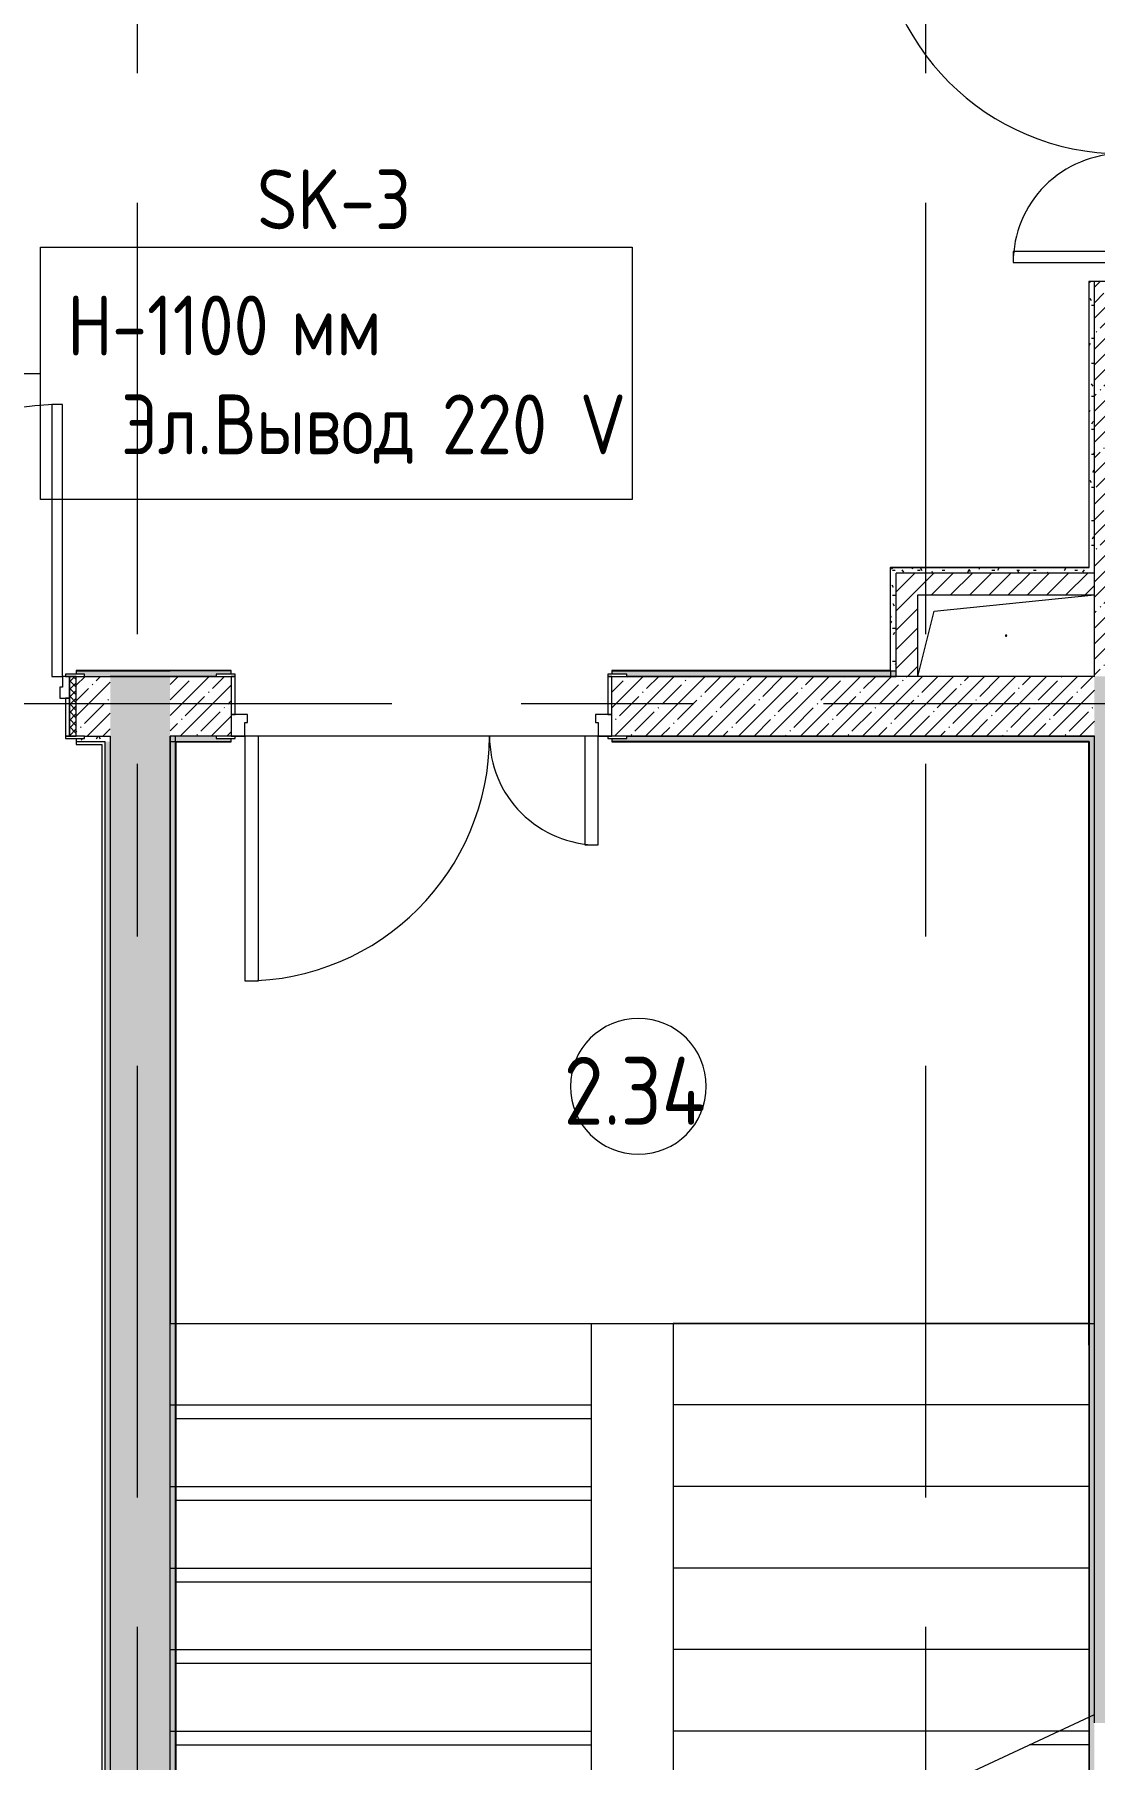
# Model space of a CAD drawing. Header units: millimetres. Extents: x 35147 to 231677, y -8553 to 29000.
# Drawn here: x 71582 to 75480, y 3916 to 10261 of the extents above; entities that cross this region are included whole.
import ezdxf

# ---------------------------------------------------------------- set-up
doc = ezdxf.new("R2010")
doc.units = ezdxf.units.MM
doc.linetypes.add('Осевая', pattern=[3175, 635, -476.25, 1587.5, -476.25])
for name, color, linetype, lineweight in [('A-AREA-IDEN', 7, 'Continuous', 9), ('A-DETL-GENF', 7, 'Continuous', 9), ('A-DOOR', 7, 'Continuous', 9), ('A-DOOR-1', 7, 'Continuous', 13), ('A-DOOR-FRAM', 7, 'Continuous', 13), ('A-DOOR-FRAM-1', 7, 'Continuous', 9), ('A-GENM', 7, 'Continuous', 9), ('A-WALL', 7, 'Continuous', 9), ('E-ELEC-FIXT-IDEN', 7, 'Continuous', 9), ('I-WALL', 7, 'Continuous', 9), ('S-STRS-1', 7, 'Continuous', 9), ('S-STRS-MBND', 7, 'Continuous', 9), ('Оси-2', 7, 'Осевая', 9)]:
    doc.layers.add(name, color=color, linetype=linetype, lineweight=lineweight)
doc.layers.add('A-WALL-1', color=7, linetype='Continuous', lineweight=9, true_color=0x3c3c3c)
doc.layers.add('A-WALL-FNSH-1', color=7, linetype='Continuous', lineweight=9, true_color=0x3c3c3c)
doc.styles.add('GOST Common', font='GOST_Common.ttf', dxfattribs={"width": 0.9, "height": 220})
doc.styles.add('GOST Common_1', font='GOST_Common.ttf', dxfattribs={"width": 0.9, "height": 250})
pattern_1 = [(45, (0, 0), (-57.02463, 57.02463), []), (45, (57.025, 0), (-57.02463, 57.02463), [100.806, -20.161, 3.353, -16.808])]
pattern_2 = [(45, (0, 0), (-35.35534, 35.35534), [])]
pattern_3 = [(0, (0, 0), (121.92, 30.48), [10.058, -81.382, 10.058, -81.382, -487.68]), (0, (0, 0), (121.92, 30.48), [-182.88, 10.058, -172.822, 10.058, -81.382, -213.36]), (0, (0, 0), (121.92, 30.48), [-457.2, 10.058, -50.902, 10.058, -142.342]), (120, (45.72, 15.24), (-87.356454, 90.345817), [10.058, -81.382, 10.058, -81.382, -487.68]), (120, (45.72, 15.24), (-87.356454, 90.345817), [-182.88, 10.058, -172.822, 10.058, -81.382, -213.36]), (120, (45.72, 15.24), (-87.356454, 90.345817), [-457.2, 10.058, -50.902, 10.058, -142.342]), (240, (60.96, 76.2), (-34.563546, -120.825817), [10.058, -81.382, 10.058, -81.382, -487.68]), (240, (60.96, 76.2), (-34.563546, -120.825817), [-182.88, 10.058, -172.822, 10.058, -81.382, -213.36]), (240, (60.96, 76.2), (-34.563546, -120.825817), [-457.2, 10.058, -50.902, 10.058, -142.342])]

# ---------------------------------------------------------------- blocks, each defined once
blk = doc.blocks.new('110_Дверь_СКБ_1Ст_Внутренняя1 - Д-4_1 1100x2100h_ОО_туалет для мальч_ и дев_-32102845-План размещения напольных электротехнических лючков и розеток 2 этажа в осях 12-23')
at = {"layer": 'A-DOOR'}
h = blk.add_hatch(dxfattribs=at)
h.set_pattern_fill('FP_36', color=256, style=0, pattern_type=2)
h.set_pattern_definition([(135, (1751.41, 174.685), (-14.14214, -14.14214), []), (225, (1751.41, 174.685), (14.14214, -14.14214), [])])
h.paths.add_polyline_path([(562.5, -110), (562.5, 110), (537.5, 110), (537.5, -110)])
at = {"layer": 'A-DOOR-FRAM-1'}
h = blk.add_hatch(dxfattribs=at)
h.set_pattern_fill('FP_37', color=256, style=0, pattern_type=2)
h.set_pattern_definition([(45, (-371.384, 174.685), (-14.1421, 14.1421), []), (135, (-371.384, 174.685), (-14.1421, -14.1421), [])])
h.paths.add_polyline_path([(-512.5, -110), (-512.5, 110), (-537.5, 110), (-537.5, -110)])
at = {"layer": 'A-DOOR'}
blk.add_arc((512.5, 110), 1000, 90, 180, dxfattribs=at)
at = {"layer": 'A-DOOR-1'}
for p, q in [((512.5, 1110), (472.5, 1110)), ((472.5, 1110), (472.5, 110)), ((512.5, 110), (512.5, 1110)), ((472.5, 110), (512.5, 110))]:
    blk.add_line(p, q, dxfattribs=at)
at = {"layer": 'A-DOOR-FRAM'}
for p, q in [((-497.5, 118), (-567.5, 118)), ((-567.5, 118), (-567.5, 110)), ((-567.5, 110), (-497.5, 110)), ((-512.5, 110), (-537.5, 110)), ((-537.5, 110), (-537.5, -110)), ((-487.5, 110), (-512.5, 110)), ((-512.5, 110), (-512.5, 30)), ((-512.5, -110), (-512.5, 110)), ((-497.5, 110), (-512.5, 110)), ((-512.5, 110), (-512.5, 109)), ((-512.5, 109), (-497.5, 109)), ((-497.5, 110), (-497.5, 118)), ((-497.5, 109), (-497.5, 110)), ((-487.5, 70), (-487.5, 110)), ((-477.5, 70), (-487.5, 70)), ((-477.5, 30), (-477.5, 70)), ((512.5, 70), (502.5, 70)), ((502.5, 70), (502.5, 30)), ((512.5, 110), (512.5, 70)), ((537.5, 110), (512.5, 110)), ((592.5, 118), (522.5, 118)), ((522.5, 118), (522.5, 110)), ((537.5, 110), (522.5, 110)), ((522.5, 110), (522.5, 109)), ((522.5, 110), (592.5, 110)), ((522.5, 109), (537.5, 109)), ((537.5, 30), (537.5, 110)), ((562.5, 110), (537.5, 110)), ((537.5, 110), (537.5, -110)), ((537.5, 109), (537.5, 110)), ((562.5, -110), (562.5, 110)), ((592.5, 110), (592.5, 118)), ((-512.5, 30), (-477.5, 30)), ((-497.5, 30), (-512.5, 30)), ((-512.5, 30), (-512.5, -110)), ((-497.5, -110), (-497.5, 30)), ((502.5, 30), (537.5, 30)), ((537.5, 30), (522.5, 30)), ((522.5, 30), (522.5, -110)), ((537.5, -110), (537.5, 30)), ((-497.5, -110), (-567.5, -110)), ((-567.5, -110), (-567.5, -118)), ((-567.5, -118), (-497.5, -118)), ((-537.5, -110), (-512.5, -110)), ((-512.5, -110), (-497.5, -110)), ((-497.5, -118), (-497.5, -110)), ((522.5, -110), (537.5, -110)), ((592.5, -110), (522.5, -110)), ((522.5, -110), (522.5, -118)), ((522.5, -118), (592.5, -118)), ((537.5, -110), (562.5, -110)), ((592.5, -118), (592.5, -110))]:
    blk.add_line(p, q, dxfattribs=at)
blk = doc.blocks.new('110_Дверь_СКБ_2Ст - Д-1 Лестничная клетка EIS60-24319353-План размещения напольных электротехнических лючков и розеток 2 этажа в осях 12-23')
at = {"layer": 'A-DOOR'}
for centre, radius, start, end in [((662.5, 110), 900, 90, 180), ((-637.5, 110), 400, 360, 90)]:
    blk.add_arc(centre, radius, start, end, dxfattribs=at)
at = {"layer": 'A-DOOR-1'}
for p, q in [((662.5, 1010), (612.5, 1010)), ((612.5, 1010), (612.5, 110)), ((662.5, 110), (662.5, 1010)), ((-637.5, 510), (-637.5, 110)), ((-587.5, 510), (-637.5, 510)), ((-587.5, 110), (-587.5, 510)), ((-637.5, 110), (-587.5, 110)), ((612.5, 110), (662.5, 110))]:
    blk.add_line(p, q, dxfattribs=at)
at = {"layer": 'A-DOOR-FRAM'}
for p, q in [((-672.5, 118), (-742.5, 118)), ((-742.5, 118), (-742.5, 110)), ((-742.5, 110), (-672.5, 110)), ((-637.5, 110), (-687.5, 110)), ((-687.5, 110), (-687.5, 30)), ((-672.5, 110), (-672.5, 118)), ((-637.5, 60), (-637.5, 110)), ((662.5, 110), (662.5, 60)), ((712.5, 110), (662.5, 110)), ((767.5, 118), (697.5, 118)), ((697.5, 118), (697.5, 110)), ((697.5, 110), (767.5, 110)), ((712.5, 30), (712.5, 110)), ((767.5, 110), (767.5, 118)), ((-687.5, 30), (-627.5, 30)), ((-672.5, 30), (-687.5, 30)), ((-687.5, 30), (-687.5, -110)), ((-672.5, -110), (-672.5, 30)), ((-627.5, 60), (-637.5, 60)), ((-627.5, 30), (-627.5, 60)), ((662.5, 60), (652.5, 60)), ((652.5, 60), (652.5, 30)), ((652.5, 30), (712.5, 30)), ((712.5, 30), (697.5, 30)), ((697.5, 30), (697.5, -110)), ((712.5, -110), (712.5, 30)), ((-672.5, -110), (-742.5, -110)), ((-742.5, -110), (-742.5, -118)), ((-742.5, -118), (-672.5, -118)), ((-687.5, -110), (-672.5, -110)), ((-672.5, -118), (-672.5, -110)), ((697.5, -110), (712.5, -110)), ((767.5, -110), (697.5, -110)), ((697.5, -110), (697.5, -118)), ((697.5, -118), (767.5, -118)), ((767.5, -118), (767.5, -110))]:
    blk.add_line(p, q, dxfattribs=at)
blk = doc.blocks.new('GM_Отверстие прямоугольное _в плите_ - Отверстие-22247289-План размещения напольных электротехнических лючков и розеток 2 этажа в осях 12-23')
at = {"layer": 'A-GENM'}
for p, q in [((-265, 90), (325, 150)), ((-325, -150), (-265, 90))]:
    blk.add_line(p, q, dxfattribs=at)
for start, end in [(360, 180), (180, 360)]:
    blk.add_arc((0, 0), 2.5, start, end, dxfattribs=at)
blk = doc.blocks.new('Дверь_Витражная_остекление_ - ДВН_ДАО_Главный вход_1200 в свету Д-22 _п_-32403398-План размещения напольных электротехнических лючков и розеток 2 этажа в осях 12-23')
at = {"layer": 'A-DETL-GENF'}
for p, q in [((650, 920), (610, 920)), ((610, 920), (610, 20)), ((650, 35), (650, 920)), ((-610, 420), (-650, 420)), ((-650, 420), (-650, 35)), ((-610, 20), (-610, 420)), ((-650, 20), (-610, 20)), ((-595, 20), (-650, 20)), ((-595, -50), (-595, 20)), ((595, -50), (595, 20)), ((595, 20), (650, 20)), ((610, 20), (650, 20)), ((-650, -35), (-650, -50)), ((-650, -50), (-595, -50)), ((650, -50), (595, -50)), ((650, -35), (650, -50))]:
    blk.add_line(p, q, dxfattribs=at)
at = {"layer": 'A-DOOR'}
for p, q in [((650, 920), (650, 35)), ((-650, 420), (-650, 35))]:
    blk.add_line(p, q, dxfattribs=at)
for centre, radius, start, end in [((650, 20), 900, 90, 180), ((-650, 20), 400, 360, 90)]:
    blk.add_arc(centre, radius, start, end, dxfattribs=at)
blk = doc.blocks.new('Марка_Помещения - Номер-25198446-План размещения напольных электротехнических лючков и розеток 2 этажа в осях 12-23')
at = {"layer": 'A-AREA-IDEN'}
for start, end in [(360, 180), (180, 360)]:
    blk.add_arc((0, 0), 2.5, start, end, dxfattribs=at)

msp = doc.modelspace()

# ---------------------------------------------------------------- hatches: boundary and pattern name
at = {"layer": 'I-WALL'}
h = msp.add_hatch(dxfattribs=at)
h.set_pattern_fill('FP_58', color=256, style=0, pattern_type=2)
h.set_pattern_definition(pattern_3)
h.paths.add_polyline_path([(75460, 8300), (75480, 8300), (75480, 9352.3), (75460, 9352.3), (75460, 8301)])
h.paths.add_polyline_path([(75480, 10792.3), (75480, 10900), (75460, 10900), (75460, 10792.3)])
h = msp.add_hatch(dxfattribs=at)
h.set_pattern_fill('FP_17', color=256, style=0, pattern_type=2)
h.set_pattern_definition(pattern_1)
h.paths.add_polyline_path([(75700, 7900), (75700, 9352.3), (75480, 9352.3), (75480, 7900)])
h.paths.add_polyline_path([(75480, 10792.3), (75700, 10792.3), (75700, 10900), (75480, 10900)])
h = msp.add_hatch(dxfattribs=at)
h.set_pattern_fill('FP_58', color=256, style=0, pattern_type=2)
h.set_pattern_definition(pattern_3)
h.paths.add_polyline_path([(74750, 8280), (75480, 8280), (75480, 8300), (74730, 8300), (74730, 8280)])
h = msp.add_hatch(dxfattribs=at)
h.set_pattern_fill('FP_58', color=256, style=0, pattern_type=2)
h.set_pattern_definition(pattern_3)
h.paths.add_polyline_path([(74750, 7900), (74750, 8280), (74730, 8280), (74730, 7900)])
h = msp.add_hatch(dxfattribs=at)
h.set_pattern_fill('FP_22', color=256, style=0, pattern_type=2)
h.set_pattern_definition(pattern_2)
h.paths.add_polyline_path([(74830, 7900), (74830, 8280), (74750, 8280), (74750, 7900)])
h = msp.add_hatch(dxfattribs=at)
h.set_pattern_fill('FP_22', color=256, style=0, pattern_type=2)
h.set_pattern_definition(pattern_2)
h.paths.add_polyline_path([(75480, 8200), (75480, 8280), (74830, 8280), (74830, 8200)])
h = msp.add_hatch(dxfattribs=at)
h.set_pattern_fill('FP_58', color=256, style=0, pattern_type=2)
h.set_pattern_definition(pattern_3)
h.paths.add_polyline_path([(74750, 7900), (74750, 7920), (73705, 7920), (73705, 7908), (73760, 7908), (73760, 7900), (74669.4, 7900)])
h.paths.add_polyline_path([(71765, 7900), (72250, 7900), (72250, 7908), (72305, 7908), (72305, 7920), (71735, 7920), (71735, 7908), (71765, 7908), (71765, 7901.7)])
h.paths.add_polyline_path([(70302.2, 7900), (70605, 7900), (70605, 7908), (70635, 7908), (70635, 7920), (69360.5, 7920), (69360.5, 7908), (69390.5, 7908), (69390.5, 7900)])
h.paths.add_polyline_path([(68230.5, 7900), (68230.5, 7908), (68260.5, 7908), (68260.5, 7920), (67055, 7920), (67055, 7908), (67085, 7908), (67085, 7900), (67390.8, 7900)])
h.paths.add_polyline_path([(65925, 7900), (65925, 7908), (65955, 7908), (65955, 7920), (59931, 7920), (59931, 7900), (65910, 7900)])
h.paths.add_polyline_path([(57431, 7900), (57431, 7920), (50930, 7920), (50930, 7900), (56910, 7900)])
h.paths.add_polyline_path([(48430, 7900), (48430, 7920), (42061, 7920), (42061, 7900), (47910, 7900)])
h.paths.add_polyline_path([(39561, 7900), (39561, 7920), (38742.7, 7920), (38742.7, 7900), (39040, 7900)])
h = msp.add_hatch(dxfattribs=at)
h.set_pattern_fill('FP_17', color=256, style=0, pattern_type=2)
h.set_pattern_definition(pattern_1)
h.paths.add_polyline_path([(71758, 7680), (71860, 7680), (71860, 7900), (71735, 7900), (71735, 7680)])
h.paths.add_polyline_path([(70320, 7680), (70635, 7680), (70635, 7900), (69360.5, 7900), (69360.5, 7680), (70302.2, 7680)])
h.paths.add_polyline_path([(67580, 7680), (68260.5, 7680), (68260.5, 7900), (67055, 7900), (67055, 7680), (67560, 7680)])
h.paths.add_polyline_path([(65925, 7680), (65955, 7680), (65955, 7900), (65910, 7900), (65910, 7680)])
h = msp.add_hatch(dxfattribs=at)
h.set_pattern_fill('FP_17', color=256, style=0, pattern_type=2)
h.set_pattern_definition(pattern_1)
h.paths.add_polyline_path([(72080, 120), (72080, 7900), (71860, 7900), (71860, 120)])
h = msp.add_hatch(dxfattribs=at)
h.set_pattern_fill('FP_17', color=256, style=0, pattern_type=2)
h.set_pattern_definition(pattern_1)
h.paths.add_polyline_path([(75480, 7680), (75480, 7900), (73705, 7900), (73705, 7680), (74669.4, 7680)])
h.paths.add_polyline_path([(72080, 7680), (72305, 7680), (72305, 7900), (72080, 7900)])
h = msp.add_hatch(dxfattribs=at)
h.set_pattern_fill('FP_17', color=256, style=0, pattern_type=2)
h.set_pattern_definition(pattern_1)
h.paths.add_polyline_path([(75480, -100), (75700, -100), (75700, 350), (75480, 350), (75480, 120)])
h.paths.add_polyline_path([(75480, 1150), (75700, 1150), (75700, 3550), (75480, 3550), (75480, 1493)])
h.paths.add_polyline_path([(75662.2, 4050), (75700, 4050), (75700, 7900), (75480, 7900), (75480, 4050)])
h = msp.add_hatch(dxfattribs=at)
h.set_pattern_fill('FP_58', color=256, style=0, pattern_type=2)
h.set_pattern_definition(pattern_3)
h.paths.add_polyline_path([(71735, 7660), (71860, 7660), (71860, 7680), (71765, 7680), (71765, 7672), (71735, 7672)])
h.paths.add_polyline_path([(70635, 7660), (70635, 7672), (70605, 7672), (70605, 7680), (70420, 7680), (70420, 7660), (70605, 7660)])
h = msp.add_hatch(dxfattribs=at)
h.set_pattern_fill('FP_58', color=256, style=0, pattern_type=2)
h.set_pattern_definition(pattern_3)
h.paths.add_polyline_path([(75460, 7660), (75480, 7660), (75480, 7680), (73760, 7679.4), (73760, 7672), (73705, 7672), (73705, 7660), (74669.4, 7660)])
h.paths.add_polyline_path([(72250, 7660), (72305, 7660), (72305, 7672), (72250, 7672), (72250, 7680), (72080, 7680), (72080, 7660)])
h = msp.add_hatch(dxfattribs=at)
h.set_pattern_fill('FP_58', color=256, style=0, pattern_type=2)
h.set_pattern_definition(pattern_3)
h.paths.add_polyline_path([(72100, 120), (72100, 7680), (72080, 7680), (72080, 120)])
h = msp.add_hatch(dxfattribs=at)
h.set_pattern_fill('FP_58', color=256, style=0, pattern_type=2)
h.set_pattern_definition(pattern_3)
h.paths.add_polyline_path([(71860, 140), (71860, 7660), (71840, 7660), (71840, 140)])
h = msp.add_hatch(dxfattribs=at)
h.set_pattern_fill('FP_58', color=256, style=0, pattern_type=2)
h.set_pattern_definition(pattern_3)
h.paths.add_polyline_path([(75480, 130), (75480, 7660), (75460, 7659), (75460, 130)])

# ---------------------------------------------------------------- linework, layer by layer
at = {"layer": 'A-WALL'}
for p, q in [((75480, 7900), (75480, 9352.3)), ((75460, 8300), (74730, 8300)), ((72080, 7921), (72080, 7920)), ((72305, 7920), (72080, 7920)), ((73705, 7920), (74750, 7920)), ((74750, 7900), (73760, 7900)), ((73760, 7900), (74750, 7900)), ((71765, 7680), (71860, 7680)), ((71860, 7680), (71860, -100)), ((72080, 120), (72080, 7680)), ((72250, 7680), (72080, 7680)), ((73760, 7680), (75480, 7680)), ((75480, 4050), (75480, 7680)), ((71840, 7660), (71840, 140)), ((72100.4, 7659), (72100, 7659)), ((75460, 7660), (73705, 7660)), ((75460, 7659), (75459, 7659))]:
    msp.add_line(p, q, dxfattribs=at)
at = {"layer": 'A-WALL-1'}
for p, q in [((75720, 9352.3), (75460, 9352.3)), ((75480, 8280), (74750, 8280)), ((74750, 7900), (74750, 8280)), ((75460, 8301), (75460, 8300)), ((74830, 7900), (74830, 8200)), ((74830, 8200), (75480, 8200)), ((71735, 7920), (71735, 7908)), ((71765, 7900), (72250, 7900)), ((72250, 7900), (71860, 7900)), ((72305, 7908), (72305, 7920)), ((73705, 7920), (73705, 7908)), ((74730, 7920), (74730, 7900)), ((75480, 7900), (74750, 7900)), ((72100, 120), (72100, 7680)), ((71735, 7672), (71735, 7660)), ((71735, 7660), (71840, 7660)), ((72080, 7660), (72305, 7660)), ((72305, 7660), (72305, 7672)), ((73705, 7672), (73705, 7660)), ((75460, 7660), (75460, 130))]:
    msp.add_line(p, q, dxfattribs=at)
at = {"layer": 'A-WALL-FNSH-1'}
for p, q in [((75460, 9352.3), (75459, 9352.3)), ((75459, 9352.3), (75459, 8301)), ((75460, 8301), (75460, 9352.3)), ((74729, 8301), (74729, 7921)), ((74729, 8301), (75460, 8301)), ((74730, 7920), (74730, 8300)), ((72305, 7921), (71735, 7921)), ((71735, 7921), (71735, 7920)), ((71735, 7920), (72080, 7920)), ((72305, 7920), (72305, 7921)), ((74729, 7921), (73705, 7921)), ((73705, 7921), (73705, 7920)), ((71735, 7660), (71735, 7649)), ((71735, 7649), (71829, 7649)), ((71829, 7649), (71829, 521)), ((72101, 139), (72101, 7659)), ((72101.4, 7659), (72305, 7659)), ((72305, 7659), (72305, 7660)), ((73705, 7660), (73705, 7659)), ((73705, 7659), (75459, 7659)), ((75459, 5439.2), (75459, 5400.6)), ((75460, 5439.2), (75459, 5439.2)), ((75459, 5400.6), (75460, 5400.6)), ((75459, 5400.6), (75459, 3315.1))]:
    msp.add_line(p, q, dxfattribs=at)
at = {"layer": 'E-ELEC-FIXT-IDEN'}
msp.add_line((70601.3, 9014.5), (71603.3, 9014.5), dxfattribs=at)
at = {"layer": 'E-ELEC-FIXT-IDEN', "flags": 128}
msp.add_lwpolyline([(71603.3, 9478.5), (73779.7, 9478.5), (73779.7, 8550.5), (71603.3, 8550.5)], close=True, dxfattribs=at)
at = {"layer": 'I-WALL'}
for p, q in [((72101.4, 7659), (72100.4, 7659)), ((72100.4, 3735.6), (72100.4, 7659)), ((72101.4, 7659), (72101.4, 3735.6)), ((75459, 5439.2), (75459, 7660)), ((75459, 6230), (75460, 6230)), ((75460, 6230), (75459, 6230)), ((75460, 5801), (75459, 5801)), ((72101.4, 5693), (72100, 5693))]:
    msp.add_line(p, q, dxfattribs=at)
at = {"layer": 'S-STRS-1'}
for p, q in [((73605, 7680), (72405, 7680)), ((73630, 5520), (73930, 5520)), ((73630, 5169.7), (73630, 5520)), ((75460, 5520), (73930, 5520)), ((73930, 5520), (73930, 5220)), ((75460, 5520), (73930, 5520)), ((73930, 5220), (73930, 4920)), ((75460, 5220), (73930, 5220)), ((75460, 5220), (73930, 5220)), ((72100, 5169.7), (73630, 5169.7)), ((72100, 5169.7), (73630, 5169.7)), ((73630, 4869.7), (73630, 5169.7)), ((73930, 4920), (73930, 4620)), ((75460, 4920), (73930, 4920)), ((75460, 4920), (73930, 4920)), ((72100, 4869.7), (73630, 4869.7)), ((72100, 4869.7), (73630, 4869.7)), ((73630, 4569.7), (73630, 4869.7)), ((72100, 4569.7), (73630, 4569.7)), ((72100, 4569.7), (73630, 4569.7)), ((73630, 4269.7), (73630, 4569.7)), ((73930, 4620), (73930, 4320)), ((75460, 4620), (73930, 4620)), ((75460, 4620), (73930, 4620)), ((73930, 4320), (73930, 4020)), ((75460, 4320), (73930, 4320)), ((75460, 4320), (73930, 4320)), ((72100, 4269.7), (73630, 4269.7)), ((72100, 4269.7), (73630, 4269.7)), ((73630, 3969.7), (73630, 4269.7)), ((73930, 4020), (73930, 3720)), ((75348.4, 4020), (73930, 4020)), ((75348.4, 4020), (73930, 4020)), ((72100, 3969.7), (73630, 3969.7)), ((72100, 3969.7), (73630, 3969.7)), ((73630, 3669.7), (73630, 3969.7)), ((75460, 3969.7), (75240.5, 3969.7)), ((75460, 3969.7), (75240.5, 3969.7))]:
    msp.add_line(p, q, dxfattribs=at)
at = {"layer": 'S-STRS-MBND'}
for p, q in [((75480, 7680), (72080, 7680)), ((72080, 7680), (72080, 5520)), ((75480, 5520), (75480, 7680)), ((72080, 5520), (73630, 5520)), ((72080, 1620), (72080, 5520)), ((72080, 5520), (73630, 5520)), ((73630, 5520), (75480, 5520)), ((73630, 1620), (73630, 5520)), ((72080, 5220), (73630, 5220)), ((72080, 5220), (73630, 5220)), ((72080, 4920), (73630, 4920)), ((72080, 4920), (73630, 4920)), ((72080, 4620), (73630, 4620)), ((72080, 4620), (73630, 4620)), ((72080, 4320), (73630, 4320)), ((72080, 4320), (73630, 4320)), ((74818.3, 3772.8), (75480, 4081.4)), ((72080, 4020), (73630, 4020)), ((72080, 4020), (73630, 4020)), ((75460, 4020), (75348.4, 4020)), ((75460, 4020), (75348.4, 4020))]:
    msp.add_line(p, q, dxfattribs=at)
at = {"layer": 'Оси-2'}
for p, q in [((71960, 593.7), (71960, 24898.1)), ((74860, 593.7), (74860, 24898.1)), ((38446.8, 7800), (82200, 7800))]:
    msp.add_line(p, q, dxfattribs=at)

# ---------------------------------------------------------------- block references
at = {"layer": 'A-AREA-IDEN', "xscale": 99.99999999999993, "yscale": 99.99999999999993, "zscale": 99.99999999999993}
msp.add_blockref('Марка_Помещения - Номер-25198446-План размещения напольных электротехнических лючков и розеток 2 этажа в осях 12-23', (73802.4, 6391.8), dxfattribs=at)
at = {"layer": 'A-DOOR'}
for name, p, rotation in [('Дверь_Витражная_остекление_ - ДВН_ДАО_Главный вход_1200 в свету Д-22 _п_-32403398-План размещения напольных электротехнических лючков и розеток 2 этажа в осях 12-23', (75601, 10072.3), 89.99999999999997), ('110_Дверь_СКБ_2Ст - Д-1 Лестничная клетка EIS60-24319353-План размещения напольных электротехнических лючков и розеток 2 этажа в осях 12-23', (73017.5, 7790), 180)]:
    msp.add_blockref(name, p, dxfattribs=dict(at, rotation=rotation))
msp.add_blockref('110_Дверь_СКБ_1Ст_Внутренняя1 - Д-4_1 1100x2100h_ОО_туалет для мальч_ и дев_-32102845-План размещения напольных электротехнических лючков и розеток 2 этажа в осях 12-23', (71172.5, 7790), dxfattribs=at)
at = {"layer": 'A-GENM'}
msp.add_blockref('GM_Отверстие прямоугольное _в плите_ - Отверстие-22247289-План размещения напольных электротехнических лючков и розеток 2 этажа в осях 12-23', (75155, 8050), dxfattribs=at)

# ---------------------------------------------------------------- texts
at = {"layer": 'A-AREA-IDEN', "insert": (73527.7, 6500.3), "char_height": 250, "width": 685.443, "attachment_point": 1, "style": 'GOST Common_1'}
msp.add_mtext('2.34', dxfattribs=at)
at = {"layer": 'E-ELEC-FIXT-IDEN', "char_height": 220, "attachment_point": 1, "style": 'GOST Common'}
for s, insert, width in [('SK-3', (72399.9, 9764.8), 699.873), ('H-1100 ', (71703.3, 9300.8), 995.696), ('мм', (72524.8, 9300.8), 375.19), ('Эл', (71899.8, 8937), 339.114), ('Вывод', (72239.1, 8937), 873.038), (' 220 V', (72959.4, 8937), 865.822), ('\\fGOST Common|b0|i0|c204|p34|;\\W.9;.', (72179.6, 8937), 72.152)]:
    msp.add_mtext(s, dxfattribs=dict(at, insert=insert, width=width))

doc.saveas('drawing.dxf')
